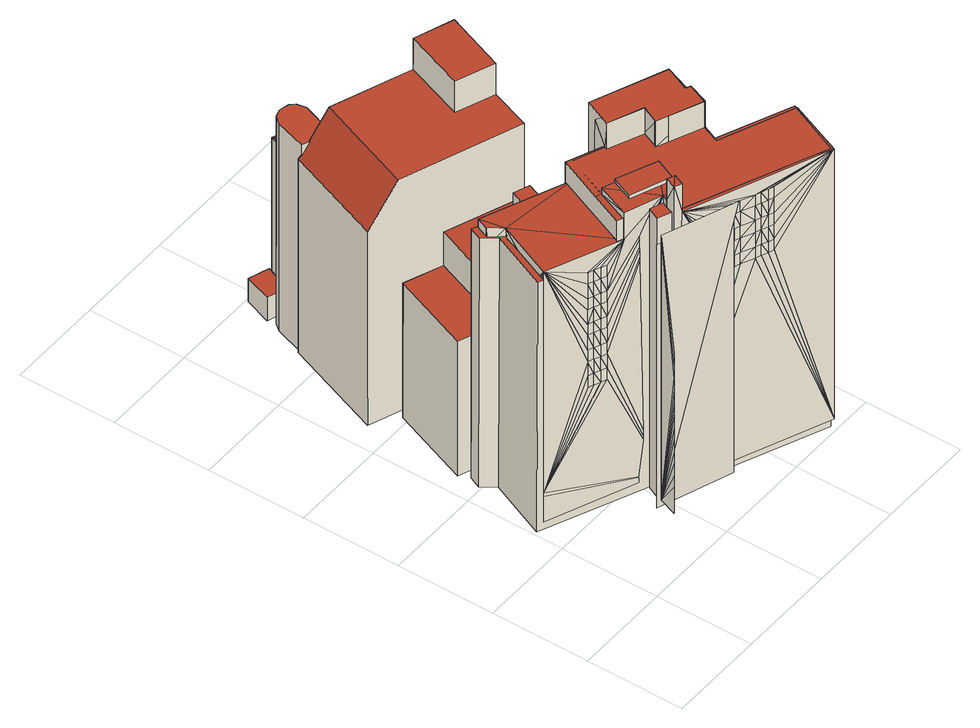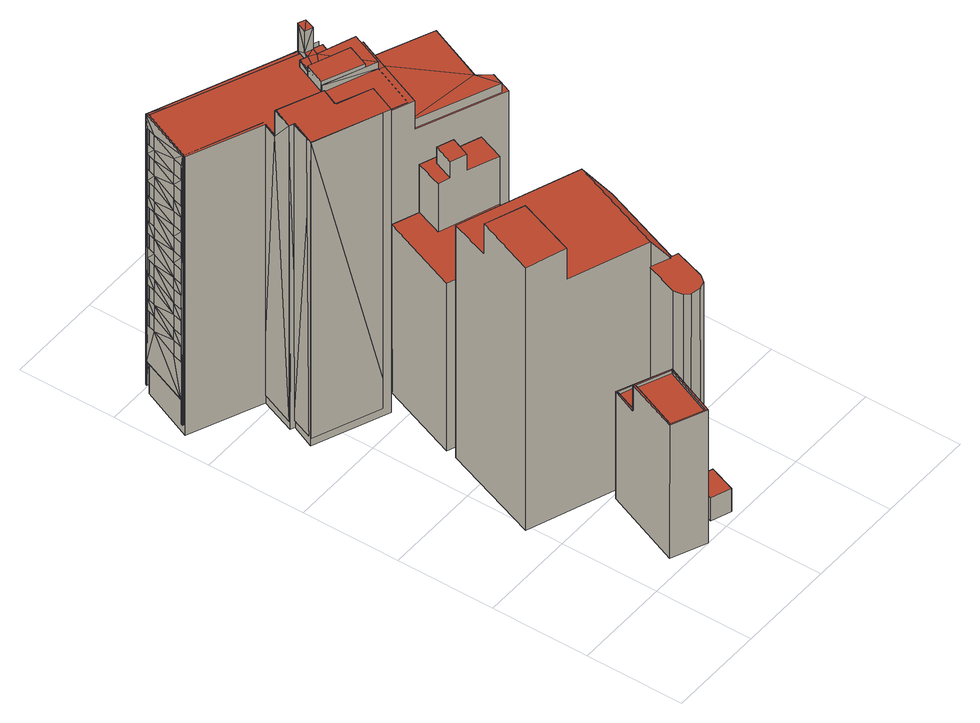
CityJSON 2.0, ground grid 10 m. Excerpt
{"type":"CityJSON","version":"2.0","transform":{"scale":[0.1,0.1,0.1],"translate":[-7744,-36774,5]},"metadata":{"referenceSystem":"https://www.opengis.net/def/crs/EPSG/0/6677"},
"CityObjects":{
"building1":{"type":"Building","attributes":{"class":9999,"usage":412,"measuredHeight":30.7,"storeysAboveGround":10,"storeysBelowGround":0,"prefecture":13,"city":13103,"footprintArea":61.78,"fireproofType":1001,"coverageRatio":80,"floorAreaRatio":700,"surveyYear":2021,"urbanPlanType":21,"areaClassificationType":22,"landUseType":211,"districts":"10","detailedUsage":"1320","floodRisk_description":10,"floodRisk_rank":1,"floodRisk_depth":0.3,"floodRisk_adminType":2,"floodRisk_scale":2,"meshCode":"53394509"},"geometry":[{"type":"MultiSurface","lod":"2","boundaries":[[[0,1,2]],[[2,1,3]],[[3,4,5]],[[5,4,6]],[[6,4,7]],[[7,4,8]],[[8,4,9]],[[9,4,10]],[[10,4,11]],[[11,4,12]],[[12,4,13]],[[13,4,14]],[[3,1,4]],[[1,15,4]],[[16,17,18,19]]],"semantics":{"surfaces":[{"type":"WallSurface"}],"values":[0,0,0,0,0,0,0,0,0,0,0,0,0,0,0]}}]},
"building2":{"type":"Building","attributes":{"class":9999,"usage":401,"measuredHeight":27.1,"storeysAboveGround":6,"storeysBelowGround":0,"prefecture":13,"city":13103,"footprintArea":126.91,"fireproofType":1001,"coverageRatio":80,"floorAreaRatio":700,"surveyYear":2021,"urbanPlanType":21,"areaClassificationType":22,"landUseType":212,"districts":"10","detailedUsage":"1210","floodRisk_description":10,"floodRisk_rank":1,"floodRisk_depth":0.16,"floodRisk_adminType":2,"floodRisk_scale":2,"meshCode":"53394509"},"geometry":[{"type":"Solid","lod":"2","boundaries":[[[[20,21,22,23]],[[24,25,26,27,28,29,30,31]],[[32,33,34,35]],[[36,37,38,39]],[[40,41,42,43,44,45]],[[25,42,41,26]],[[37,28,27,38]],[[39,30,29,36]],[[32,35,21,20]],[[35,34,45,44,22,21]],[[31,30,39,38,27,26,41,40]],[[20,23,43,42,25,24,33,32]],[[44,43,23,22]],[[33,24,31,40,45,34]],[[36,29,28,37]]]],"semantics":{"surfaces":[{"type":"GroundSurface"},{"type":"RoofSurface"},{"type":"WallSurface"}],"values":[[0,1,1,1,1,2,2,2,2,2,2,2,2,2,2]]}}]},
"building3":{"type":"Building","attributes":{"class":9999,"usage":401,"measuredHeight":35.5,"storeysAboveGround":10,"storeysBelowGround":0,"prefecture":13,"city":13103,"footprintArea":254.38,"fireproofType":1001,"coverageRatio":80,"floorAreaRatio":700,"surveyYear":2021,"urbanPlanType":21,"areaClassificationType":22,"landUseType":212,"districts":"10","detailedUsage":"1210","floodRisk_description":10,"floodRisk_rank":1,"floodRisk_depth":0.27,"floodRisk_adminType":2,"floodRisk_scale":2,"meshCode":"53394509"},"geometry":[{"type":"MultiSurface","lod":"2","boundaries":[[[46,47,48]],[[47,46,49]],[[49,46,50]],[[49,50,51]],[[49,51,52]],[[49,52,53]],[[49,53,54]],[[55,56,57]],[[56,55,58]],[[57,56,49]],[[57,59,60]],[[59,57,49]],[[60,59,61]],[[62,57,63]],[[57,62,64]],[[63,57,65]],[[65,57,60]],[[66,67,68]],[[67,66,69]],[[66,68,54]],[[54,68,49]],[[49,68,59]],[[49,56,70]],[[57,64,71]],[[50,46,72]],[[66,54,73]],[[74,75,76,77,78,79,80,81,82,83,84,85,86,87]],[[88,89,90]],[[90,89,91]],[[92,93,94]],[[94,93,95]],[[96,97,98]],[[96,98,99]],[[100,101,102]],[[102,101,103]],[[104,105,106]],[[104,106,107]],[[108,109,110]],[[109,108,111]],[[108,110,112]],[[113,111,114]],[[111,113,109]],[[114,111,112]],[[112,111,108]],[[115,113,114]],[[115,114,116]],[[117,118,119]],[[119,118,120]],[[121,122,123]],[[123,122,124]],[[116,125,115]],[[125,116,126]],[[115,125,127]],[[127,125,128]],[[129,125,130]],[[125,129,128]],[[115,127,131]],[[127,128,132]],[[130,125,133]],[[134,135,136]],[[136,135,104]],[[137,138,139]],[[139,138,140]],[[141,142,143]],[[141,143,144]],[[117,145,146]],[[117,146,147]],[[148,149,141]],[[148,141,150]],[[151,152,153]],[[152,151,154]],[[153,152,155]],[[155,152,156]],[[157,158,159]],[[157,159,160]],[[161,139,162]],[[161,162,163]],[[164,97,165]],[[165,97,166]],[[167,93,168]],[[168,93,169]],[[170,171,172]],[[172,171,173]],[[174,175,176]],[[176,175,177]],[[178,159,179]],[[179,159,180]],[[181,182,183]],[[181,183,184]],[[185,124,186]],[[186,124,187]],[[188,189,190,191,192,193,194,195]],[[196,197,198,199,200,201,202,203,204,205,206,207,208,209,210,211]],[[212,213,214,215,216,217]],[[218,219,220,221]],[[204,203,222,208,207]],[[223,224,225]],[[223,225,226]],[[227,228,229]],[[228,227,230]],[[228,231,229]],[[231,228,232]],[[229,231,233]],[[229,233,234]],[[235,236,237]],[[236,235,238]],[[235,237,239]],[[238,235,240]],[[193,241,242]],[[241,193,194]],[[242,241,243]],[[243,188,244]],[[188,243,241]],[[243,244,190]],[[245,246,247]],[[246,245,248]],[[245,247,249]],[[247,246,250]],[[249,247,251]],[[198,200,250]],[[200,198,252]],[[198,250,246]],[[250,200,253]],[[253,200,254]],[[254,200,255]],[[198,246,256]],[[248,257,258]],[[257,248,259]],[[248,258,260]],[[248,260,261]],[[260,258,262]],[[262,258,263]],[[262,263,264]],[[248,261,265]],[[248,265,266]],[[265,261,267]],[[265,267,268]],[[268,267,269]],[[248,266,270]],[[248,270,271]],[[270,266,272]],[[272,266,273]],[[272,273,274]],[[248,271,275]],[[248,275,276]],[[275,271,277]],[[277,271,278]],[[277,278,279]],[[248,276,47]],[[47,276,280]],[[280,276,281]],[[280,281,282]],[[282,281,283]],[[47,280,284]],[[47,284,285]],[[285,284,286]],[[285,286,287]],[[287,286,288]],[[47,285,289]],[[47,289,290]],[[290,289,291]],[[290,291,292]],[[292,291,293]],[[47,290,294]],[[47,294,109]],[[109,294,295]],[[109,295,296]],[[109,296,110]],[[110,296,297]],[[47,109,48]],[[298,259,299]],[[259,298,263]],[[269,262,264]],[[262,269,267]],[[300,268,301]],[[268,300,273]],[[278,274,302]],[[274,278,272]],[[281,279,303]],[[279,281,277]],[[286,283,288]],[[283,286,282]],[[293,287,304]],[[287,293,291]],[[299,248,245]],[[248,299,259]],[[305,245,306]],[[245,305,299]],[[306,245,307]],[[307,245,308]],[[306,307,298]],[[298,264,263]],[[264,298,307]],[[308,245,309]],[[309,245,310]],[[308,309,269]],[[269,309,301]],[[268,269,301]],[[310,245,311]],[[311,245,312]],[[310,311,274]],[[310,274,300]],[[274,273,300]],[[312,245,313]],[[313,245,314]],[[312,313,279]],[[312,279,302]],[[279,278,302]],[[314,245,67]],[[314,67,315]],[[314,315,303]],[[303,283,281]],[[283,303,315]],[[315,67,316]],[[316,67,317]],[[316,317,304]],[[287,288,304]],[[304,288,316]],[[317,67,318]],[[318,67,319]],[[318,319,320]],[[318,320,293]],[[292,293,320]],[[319,67,110]],[[319,110,297]],[[110,67,69]],[[296,292,320]],[[292,296,295]],[[321,92,322]],[[92,321,93]],[[93,321,323]],[[321,322,324]],[[321,324,323]],[[323,324,325]],[[326,97,164]],[[97,326,327]],[[326,164,328]],[[326,328,329]],[[326,329,327]],[[327,329,330]],[[331,332,333]],[[333,332,334]],[[335,336,170]],[[336,335,337]],[[335,170,338]],[[338,170,172]],[[339,340,169]],[[169,340,168]],[[341,342,147]],[[341,147,146]],[[138,343,140]],[[140,343,344]],[[247,232,251]],[[251,232,228]],[[345,346,347]],[[347,346,348]],[[349,178,350]],[[178,349,159]],[[159,349,351]],[[349,350,352]],[[349,352,351]],[[351,352,353]],[[154,57,71]],[[57,154,236]],[[255,236,254]],[[236,255,57]],[[354,236,154]],[[236,354,237]],[[354,154,151]],[[355,185,356]],[[185,355,124]],[[124,355,357]],[[355,356,358]],[[355,358,357]],[[357,358,359]],[[360,361,171]],[[361,360,362]],[[171,361,363]],[[171,363,173]],[[364,341,146]],[[341,364,365]],[[364,146,145]],[[150,366,367]],[[366,150,141]],[[368,367,366]],[[367,368,369]],[[370,371,143]],[[371,370,372]],[[370,143,142]],[[78,201,200,194,193,79]],[[373,374,375]],[[375,374,376]],[[74,87,208,222,213,212]],[[115,48,109]],[[48,115,46]],[[46,115,131]],[[115,109,113]],[[209,208,87,86]],[[227,59,68]],[[59,227,229]],[[227,68,223]],[[227,223,226]],[[219,206,205,220]],[[377,378,379]],[[379,378,380]],[[381,239,237]],[[239,381,382]],[[382,381,153]],[[381,237,354]],[[382,153,155]],[[381,354,151]],[[381,151,153]],[[101,383,103]],[[383,101,378]],[[378,101,384]],[[378,384,380]],[[385,149,148]],[[385,148,386]],[[351,160,159]],[[160,351,387]],[[387,351,353]],[[387,353,388]],[[193,192,80,79]],[[88,389,390]],[[389,88,90]],[[390,391,88]],[[391,390,392]],[[393,394,106]],[[394,393,395]],[[393,106,105]],[[396,397,398]],[[398,397,399]],[[400,140,344]],[[140,400,139]],[[139,400,401]],[[400,344,402]],[[400,402,401]],[[401,402,403]],[[244,188,198]],[[244,198,256]],[[404,405,179]],[[405,404,406]],[[404,179,180]],[[407,408,136]],[[136,408,134]],[[363,338,173]],[[173,338,172]],[[72,46,127]],[[127,46,131]],[[184,409,373]],[[409,184,183]],[[184,373,410]],[[410,373,375]],[[388,406,187]],[[406,388,353]],[[388,187,124]],[[187,406,382]],[[382,406,404]],[[382,404,180]],[[382,180,411]],[[382,411,412]],[[382,412,95]],[[413,411,180]],[[411,413,325]],[[413,180,159]],[[414,365,105]],[[365,414,415]],[[414,105,104]],[[105,365,239]],[[239,365,364]],[[145,235,239]],[[235,145,117]],[[145,239,364]],[[105,239,393]],[[382,95,416]],[[417,418,166]],[[418,417,403]],[[417,166,97]],[[369,372,419]],[[372,369,368]],[[419,372,382]],[[382,372,370]],[[382,370,142]],[[382,142,420]],[[382,420,421]],[[382,421,187]],[[420,422,359]],[[422,420,142]],[[422,142,141]],[[95,423,416]],[[423,95,93]],[[239,416,424]],[[416,239,382]],[[239,424,166]],[[239,166,418]],[[239,418,425]],[[239,425,137]],[[239,137,395]],[[239,395,393]],[[426,395,137]],[[395,426,427]],[[426,137,139]],[[416,423,330]],[[419,382,156]],[[156,382,155]],[[396,428,119]],[[428,396,398]],[[396,119,429]],[[429,119,120]],[[430,431,135]],[[431,430,432]],[[430,135,408]],[[408,135,134]],[[174,240,175]],[[240,174,433]],[[175,240,434]],[[434,240,235]],[[175,434,435]],[[175,435,436]],[[436,435,428]],[[436,437,89]],[[437,436,428]],[[89,437,438]],[[89,438,439]],[[439,440,181]],[[440,439,431]],[[434,235,441]],[[441,235,119]],[[441,119,442]],[[442,119,428]],[[442,428,435]],[[428,443,437]],[[443,428,135]],[[443,135,444]],[[444,135,431]],[[444,431,438]],[[431,445,440]],[[445,431,161]],[[445,161,446]],[[119,235,117]],[[88,436,89]],[[436,88,433]],[[184,439,181]],[[439,184,391]],[[171,410,447]],[[410,171,170]],[[171,447,448]],[[100,336,101]],[[336,100,449]],[[101,336,360]],[[101,360,450]],[[451,448,447]],[[448,451,452]],[[453,360,454]],[[360,453,450]],[[135,428,104]],[[104,428,414]],[[139,431,426]],[[431,139,161]],[[96,417,97]],[[417,96,451]],[[93,453,423]],[[453,93,167]],[[158,455,159]],[[455,158,384]],[[159,455,413]],[[122,456,124]],[[456,122,384]],[[124,456,388]],[[149,422,141]],[[422,149,457]],[[88,240,433]],[[240,88,391]],[[449,458,384]],[[458,449,100]],[[449,385,419]],[[385,449,149]],[[240,184,410]],[[184,240,391]],[[240,410,170]],[[240,170,336]],[[240,336,449]],[[149,449,457]],[[457,449,122]],[[459,384,101]],[[384,459,455]],[[459,101,450]],[[181,440,460]],[[181,460,447]],[[447,460,451]],[[171,448,454]],[[171,454,360]],[[449,384,122]],[[456,384,158]],[[452,451,96]],[[452,96,461]],[[453,461,96]],[[461,453,454]],[[462,453,167]],[[453,462,450]],[[462,167,463]],[[463,167,455]],[[455,459,463]],[[419,385,369]],[[446,161,451]],[[431,439,438]],[[451,460,446]],[[449,419,464]],[[464,419,156]],[[465,61,464]],[[61,465,60]],[[152,466,156]],[[466,152,64]],[[156,466,467]],[[156,467,468]],[[156,468,465]],[[468,467,65]],[[156,465,464]],[[65,467,63]],[[466,64,62]],[[64,152,71]],[[71,152,154]],[[242,243,56]],[[242,56,58]],[[469,66,126]],[[66,469,69]],[[469,126,116]],[[469,116,114]],[[469,114,112]],[[69,469,110]],[[110,469,112]],[[231,232,250]],[[250,232,247]],[[456,158,157]],[[456,157,470]],[[243,190,56]],[[56,190,70]],[[471,472,177]],[[177,472,176]],[[473,429,118]],[[118,429,120]],[[474,475,476]],[[476,475,477]],[[439,478,89]],[[478,439,479]],[[89,478,480]],[[89,480,91]],[[425,343,138]],[[343,425,418]],[[425,138,137]],[[227,226,230]],[[230,226,225]],[[218,207,206,219]],[[383,481,103]],[[103,481,102]],[[194,200,199,195]],[[217,216,76,75]],[[482,483,484]],[[484,483,485]],[[486,487,488]],[[487,486,249]],[[486,488,489]],[[490,491,492]],[[491,490,493]],[[494,495,496]],[[495,494,497]],[[497,494,498]],[[499,500,501]],[[500,499,502]],[[249,68,503]],[[68,249,223]],[[503,68,504]],[[223,249,224]],[[249,503,491]],[[249,493,487]],[[493,249,491]],[[504,68,505]],[[505,68,506]],[[504,505,492]],[[492,500,502]],[[500,492,505]],[[492,502,490]],[[490,502,496]],[[506,68,507]],[[507,68,67]],[[506,507,508]],[[501,508,509]],[[508,501,506]],[[507,67,510]],[[510,67,511]],[[510,511,512]],[[513,514,515]],[[514,513,516]],[[511,67,517]],[[517,67,245]],[[245,518,517]],[[518,245,519]],[[513,508,512]],[[508,513,509]],[[520,498,521]],[[498,520,497]],[[520,521,522]],[[522,521,515]],[[516,513,512]],[[516,512,511]],[[249,523,524]],[[523,249,486]],[[249,524,525]],[[249,525,526]],[[525,524,495]],[[495,524,489]],[[495,489,488]],[[495,488,496]],[[496,488,490]],[[249,526,527]],[[249,527,245]],[[527,526,497]],[[527,497,520]],[[498,494,499]],[[498,499,509]],[[245,527,528]],[[245,528,529]],[[529,528,530]],[[530,528,522]],[[245,529,531]],[[245,531,532]],[[245,532,533]],[[245,533,519]],[[522,515,530]],[[515,521,513]],[[514,516,518]],[[514,518,519]],[[532,515,533]],[[515,532,530]],[[509,499,501]],[[472,174,176]],[[174,472,474]],[[174,474,433]],[[433,474,476]],[[216,215,77,76]],[[534,97,327]],[[97,534,98]],[[534,327,332]],[[332,327,330]],[[332,330,334]],[[334,330,423]],[[196,211,84,83]],[[188,198,197,189]],[[253,238,234]],[[238,253,236]],[[236,253,254]],[[253,234,233]],[[407,104,535]],[[104,407,136]],[[407,535,536]],[[536,535,427]],[[536,427,537]],[[537,427,426]],[[81,191,190,82]],[[538,117,147]],[[117,538,539]],[[538,147,342]],[[538,342,540]],[[538,540,539]],[[539,540,415]],[[96,541,331]],[[541,96,99]],[[96,331,453]],[[453,331,333]],[[542,409,182]],[[182,409,183]],[[80,192,191,81]],[[195,199,198,188]],[[390,478,392]],[[392,478,479]],[[230,224,249]],[[224,230,225]],[[230,249,251]],[[230,251,228]],[[424,543,165]],[[543,424,416]],[[424,165,166]],[[421,544,186]],[[544,421,420]],[[421,186,187]],[[475,436,477]],[[436,475,175]],[[175,475,471]],[[175,471,177]],[[94,545,92]],[[92,545,322]],[[394,546,106]],[[106,546,107]],[[123,357,547]],[[357,123,124]],[[547,357,359]],[[547,359,422]],[[215,214,202,201,78,77]],[[447,374,181]],[[374,447,376]],[[181,374,542]],[[181,542,182]],[[73,125,66]],[[66,125,126]],[[412,545,94]],[[545,412,411]],[[412,94,95]],[[548,139,401]],[[139,548,162]],[[403,348,346]],[[348,403,417]],[[403,346,401]],[[401,346,548]],[[549,107,546]],[[107,549,104]],[[104,549,535]],[[549,546,550]],[[549,550,535]],[[535,550,427]],[[256,70,190]],[[70,256,49]],[[49,256,246]],[[256,190,244]],[[49,246,47]],[[47,246,248]],[[165,543,164]],[[164,543,328]],[[457,122,121]],[[457,121,551]],[[339,93,323]],[[93,339,169]],[[325,485,483]],[[485,325,413]],[[339,323,483]],[[483,323,325]],[[197,196,83,82,190,189]],[[127,132,72]],[[72,132,50]],[[143,371,144]],[[144,371,552]],[[482,455,167]],[[455,482,484]],[[482,167,340]],[[340,167,168]],[[241,252,188]],[[188,252,198]],[[544,356,186]],[[186,356,185]],[[179,405,178]],[[178,405,350]],[[193,242,55]],[[55,242,58]],[[553,161,163]],[[161,553,345]],[[161,345,451]],[[451,345,347]],[[211,210,85,84]],[[335,361,337]],[[337,361,362]],[[220,205,204,221]],[[202,214,213,222,203]],[[241,194,200]],[[241,200,252]],[[210,209,86,85]],[[548,553,162]],[[162,553,163]],[[212,217,75,74]],[[415,399,397]],[[399,415,414]],[[415,397,539]],[[539,397,473]],[[539,473,117]],[[117,473,118]],[[554,238,555]],[[238,554,556]],[[555,238,557]],[[557,238,558]],[[555,557,559]],[[560,559,557]],[[559,560,561]],[[561,562,563]],[[562,561,560]],[[564,563,562]],[[563,564,565]],[[565,566,567]],[[566,565,564]],[[558,238,240]],[[558,240,568]],[[569,240,570]],[[240,569,568]],[[449,571,240]],[[571,449,572]],[[572,449,573]],[[573,449,574]],[[575,556,559]],[[556,575,238]],[[575,559,561]],[[576,577,563]],[[577,576,229]],[[576,563,565]],[[578,579,567]],[[579,578,229]],[[578,567,580]],[[580,567,581]],[[582,583,584]],[[583,582,59]],[[582,584,585]],[[585,584,586]],[[581,567,566]],[[562,560,568]],[[580,581,587]],[[562,568,569]],[[588,564,570]],[[564,588,566]],[[588,570,240]],[[587,581,589]],[[587,589,590]],[[590,589,240]],[[591,586,571]],[[586,591,585]],[[591,571,572]],[[240,571,590]],[[59,592,449]],[[592,59,582]],[[583,59,229]],[[229,578,583]],[[229,576,579]],[[575,229,238]],[[229,575,577]],[[464,59,449]],[[59,464,61]],[[574,593,591]],[[593,574,449]],[[591,593,585]],[[584,587,586]],[[587,584,580]],[[449,592,593]],[[238,229,234]],[[240,589,588]],[[430,536,432]],[[432,536,537]],[[100,481,377]],[[481,100,102]],[[100,377,458]],[[458,377,379]],[[534,541,98]],[[98,541,99]],[[233,231,253]],[[253,231,250]],[[221,204,207,218]],[[594,144,552]],[[144,594,141]],[[141,594,366]],[[594,552,595]],[[594,595,366]],[[366,595,368]],[[125,73,133]],[[133,73,54]],[[255,55,57]],[[55,255,193]],[[193,255,194]],[[194,255,200]],[[480,389,91]],[[91,389,90]],[[384,458,380]],[[380,458,379]],[[545,411,322]],[[322,411,324]],[[324,411,325]],[[543,416,328]],[[328,416,329]],[[329,416,330]],[[341,365,540]],[[341,540,342]],[[540,365,415]],[[537,426,431]],[[537,431,432]],[[456,470,388]],[[388,470,387]],[[477,436,476]],[[476,436,433]],[[413,455,485]],[[485,455,484]],[[422,457,551]],[[422,551,547]],[[362,360,337]],[[337,360,336]],[[334,423,333]],[[333,423,453]],[[405,406,350]],[[350,406,352]],[[352,406,353]],[[544,420,356]],[[356,420,358]],[[358,420,359]],[[375,376,410]],[[410,376,447]],[[550,395,427]],[[394,395,546]],[[546,395,550]],[[371,372,552]],[[552,372,595]],[[595,372,368]],[[428,398,414]],[[414,398,399]],[[417,451,348]],[[348,451,347]],[[343,418,344]],[[344,418,402]],[[402,418,403]],[[479,439,392]],[[392,439,391]],[[385,386,367]],[[385,367,369]]],"semantics":{"surfaces":[{"type":"GroundSurface"},{"type":"OuterCeilingSurface"},{"type":"RoofSurface"},{"type":"WallSurface"},{"type":"OuterFloorSurface"}],"values":[0,0,0,0,0,0,0,0,0,0,0,0,0,0,0,0,0,0,0,0,0,0,0,0,0,0,0,1,1,1,1,1,1,1,1,1,1,1,1,1,1,1,1,1,1,1,1,1,1,1,1,1,1,1,1,1,1,1,1,1,1,1,1,1,1,1,1,1,1,1,1,1,1,1,1,1,1,1,1,1,1,1,1,1,1,1,1,1,1,1,1,2,2,2,2,2,2,2,2,2,2,2,2,2,2,2,2,2,2,2,2,2,2,2,2,2,2,2,2,2,2,2,2,2,2,2,3,3,3,3,3,3,3,3,3,3,3,3,3,3,3,3,3,3,3,3,3,3,3,3,3,3,3,3,3,3,3,3,3,3,3,3,3,3,3,3,3,3,3,3,3,3,3,3,3,3,3,3,3,3,3,3,3,3,3,3,3,3,3,3,3,3,3,3,3,3,3,3,3,3,3,3,3,3,3,3,3,3,3,3,3,3,3,3,3,3,3,3,3,3,3,3,3,3,3,3,3,3,3,3,3,3,3,3,3,3,3,3,3,3,3,3,3,3,3,3,3,3,3,3,3,3,3,3,3,3,3,3,3,3,3,3,3,3,3,3,3,3,3,3,3,3,3,3,3,3,3,3,3,3,3,3,3,3,3,3,3,3,3,3,3,3,3,3,3,3,3,3,3,3,3,3,3,3,3,3,3,3,3,3,3,3,3,3,3,3,3,3,3,3,3,3,3,3,3,3,3,3,3,3,3,3,3,3,3,3,3,3,3,3,3,3,3,3,3,3,3,3,3,3,3,3,3,3,3,3,3,3,3,3,3,3,3,3,3,3,3,3,3,3,3,3,3,3,3,3,3,3,3,3,3,3,3,3,3,3,3,3,3,3,3,3,3,3,3,3,3,3,3,3,3,3,3,3,3,3,3,3,3,3,3,3,3,3,3,3,3,3,3,3,3,3,3,3,3,3,3,3,3,3,3,3,3,3,3,3,3,3,3,3,3,3,3,3,3,3,3,3,3,3,3,3,3,3,3,3,3,3,3,3,3,3,3,3,3,3,3,3,3,3,3,3,3,3,3,3,3,3,3,3,3,3,3,3,3,3,3,3,3,3,3,3,3,3,3,3,3,3,3,3,3,3,3,3,3,3,3,3,3,3,3,3,3,3,3,3,3,3,3,3,3,3,3,3,3,3,3,3,3,3,3,3,3,3,3,3,3,3,3,3,3,3,3,3,3,3,3,3,3,3,3,3,3,3,3,3,3,3,3,3,3,3,3,3,3,3,3,3,3,3,3,3,3,3,3,3,3,3,3,3,3,3,3,3,3,3,3,3,3,3,3,3,3,3,3,3,3,3,3,3,3,3,3,3,3,3,3,3,3,3,3,3,3,3,3,3,3,3,3,3,3,3,3,3,3,3,3,3,3,3,3,3,3,3,3,3,3,3,3,3,3,3,3,3,3,3,3,3,3,3,3,3,3,3,3,3,3,3,3,3,3,3,3,3,3,3,3,3,3,3,3,3,3,3,3,3,3,3,3,3,3,3,3,3,3,3,3,3,3,3,3,3,3,3,3,3,3,3,3,3,3,3,3,3,3,3,3,3,3,3,3,3,3,3,3,3,3,3,3,3,3,3,3,3,3,3,3,3,3,3,3,3,3,3,3,3,3,3,3,3,3,3,3,3,3,3,3,3,3,3,3,3,3,3,3,3,3,3,3,3,3,3,3,3,3,3,3,3,3,3,3,3,3,3,3,3,3,3,3,3,3,3,3,3,3,3,3,3,3,3,3,3,3,3,3,3,3,3,3,3,3,3,3,3,3,3,3,3,3,3,3,3,3,3,3,3,3,3,3,3,3,3,3,3,3,3,3,3,3,3,3,3,3,3,3,3,3,3,3,3,3,3,3,3,3,3,3,3,3,3,3,3,3,3,3,3,3,3,3,3,3,3,3,3,4,4,4,4,4,4,4,4,4,4,4,4,4,4,4,4,4,4,4,4,4,4,4,4,4,4,4,4,4,4,4,4,4,4,4,4,4,4,4,4,4,4,4,4,4,4,4,4,4,4]}}]},
"building4":{"type":"Building","attributes":{"class":9999,"usage":401,"measuredHeight":30.7,"storeysAboveGround":8,"storeysBelowGround":0,"prefecture":13,"city":13103,"footprintArea":182.66,"fireproofType":1001,"coverageRatio":80,"floorAreaRatio":700,"surveyYear":2021,"urbanPlanType":21,"areaClassificationType":22,"landUseType":212,"districts":"10","detailedUsage":"1210","floodRisk_description":10,"floodRisk_rank":1,"floodRisk_depth":0.02,"floodRisk_adminType":2,"floodRisk_scale":2,"meshCode":"53394509"},"geometry":[{"type":"Solid","lod":"2","boundaries":[[[[596,597,598,599,600,601,602,603,604,605,606,607]],[[608,609,610,611]],[[612,613,614,615,616,617,618,619,620,621,622]],[[623,624,625,626,627,628]],[[623,628,612,622,629,630,631,632]],[[601,630,629,621,620,602]],[[617,616,606,605]],[[628,627,610,609,597,596,614,613]],[[632,631,600,599]],[[616,615,607,606]],[[619,618,604,603]],[[618,617,605,604]],[[611,626,625,608]],[[628,613,612]],[[631,630,601,600]],[[610,627,626,611]],[[621,629,622]],[[624,623,632,599,598]],[[597,609,608,625,624,598]],[[620,619,603,602]],[[615,614,596,607]]]],"semantics":{"surfaces":[{"type":"GroundSurface"},{"type":"RoofSurface"},{"type":"WallSurface"}],"values":[[0,1,1,1,1,2,2,2,2,2,2,2,2,2,2,2,2,2,2,2,2]]}}]},
"building5":{"type":"Building","attributes":{"class":3003,"usage":401,"measuredHeight":-9999,"storeysAboveGround":9999,"storeysBelowGround":0,"prefecture":13,"city":13103,"footprintArea":6.48,"fireproofType":1011,"coverageRatio":80,"floorAreaRatio":700,"surveyYear":2021,"urbanPlanType":21,"areaClassificationType":22,"landUseType":212,"districts":"10","detailedUsage":"1210","floodRisk_description":10,"floodRisk_rank":1,"floodRisk_depth":0.06,"floodRisk_adminType":2,"floodRisk_scale":2,"meshCode":"53394509"},"geometry":[{"type":"Solid","lod":"2","boundaries":[[[[633,634,635,636]],[[637,638,639,640]],[[636,635,640,639]],[[635,634,637,640]],[[633,636,639,638]],[[634,633,638,637]]]],"semantics":{"surfaces":[{"type":"GroundSurface"},{"type":"RoofSurface"},{"type":"WallSurface"}],"values":[[0,1,2,2,2,2]]}}]},
"building6":{"type":"Building","attributes":{"class":3002,"usage":413,"measuredHeight":15.2,"storeysAboveGround":5,"storeysBelowGround":0,"prefecture":13,"city":13103,"footprintArea":33.54,"fireproofType":1001,"coverageRatio":80,"floorAreaRatio":700,"surveyYear":2021,"urbanPlanType":21,"areaClassificationType":22,"landUseType":211,"districts":"10","detailedUsage":"1230","floodRisk_description":10,"floodRisk_rank":1,"floodRisk_depth":0.06,"floodRisk_adminType":2,"floodRisk_scale":2,"meshCode":"53394509"},"geometry":[{"type":"Solid","lod":"2","boundaries":[[[[641,642,643,644]],[[645,646,647,648]],[[649,650,651,652]],[[652,651,646,645]],[[653,654,655,656]],[[648,647,650,649]],[[657,658,659,660]],[[661,662,663,664]],[[665,666,657,660,667,668,669]],[[651,656,655,646]],[[650,653,656,651]],[[669,648,649,644,643,665]],[[667,662,661,668]],[[647,654,653,650]],[[641,652,645,658,657,666,642]],[[659,664,663,660]],[[641,644,649,652]],[[646,655,654,647]],[[643,642,666,665]],[[660,663,662,667]],[[645,648,669,668,661,664,659,658]]]],"semantics":{"surfaces":[{"type":"GroundSurface"},{"type":"RoofSurface"},{"type":"WallSurface"}],"values":[[0,1,1,1,1,1,1,1,1,2,2,2,2,2,2,2,2,2,2,2,2]]}}]}
},
"vertices":[
[85,44,199],[92,63,321],[85,44,186],[85,44,170],[92,63,12],[85,44,157],[85,44,142],[85,44,129],[85,44,113],[85,44,100],[85,44,84],[85,44,71],[85,44,56],[85,44,43],[85,44,12],[165,35,321],[88,65,312],[162,38,312],[162,38,5],[88,65,5],
[16,222,9],[47,303,9],[170,256,9],[139,175,9],[54,207,261],[113,185,261],[123,212,261],[111,216,261],[103,196,261],[87,202,261],[95,222,261],[64,234,261],[16,222,166],[54,207,166],[85,288,166],[47,303,166],[87,202,280],[103,196,280],[111,216,280],[95,222,280],[64,234,205],[123,212,205],[113,185,205],[139,175,205],[170,256,205],[85,288,205],
[274,60,14],[282,59,14],[281,57,14],[208,90,14],[264,56,14],[257,40,14],[253,30,14],[250,22,14],[249,19,14],[156,187,14],[220,131,14],[145,162,14],[230,157,14],[119,81,14],[20,152,14],[9,126,14],[37,194,14],[34,185,14],[38,195,14],[31,179,14],[252,8,14],[259,3,14],[112,64,14],[260,5,14],[224,129,14],[42,205,14],[271,53,14],[256,16,14],[4,130,4],[29,189,5],[19,202,5],[24,214,5],[146,163,5],[156,187,5],[230,156,5],[219,132,5],[224,130,5],[209,93,4],[282,62,4],[258,6,4],[100,73,4],[106,86,4],[12,134,254],[14,138,254],[17,132,254],[18,136,254],[39,198,162],[34,185,162],[28,203,162],[25,197,162],[32,181,193],[34,185,193],[38,184,193],[36,179,193],[12,134,162],[14,138,162],[17,132,162],[18,136,162],[34,185,254],[25,197,254],[28,203,254],[39,198,254],[271,33,42],[281,57,42],[260,5,42],[270,33,42],[259,5,42],[279,58,42],[258,6,42],[277,59,39],[256,7,39],[34,185,285],[38,184,285],[32,181,285],[36,179,285],[36,179,101],[32,181,101],[38,184,101],[34,185,101],[256,16,39],[252,8,39],[271,53,39],[257,40,39],[253,30,39],[250,22,39],[274,60,39],[264,56,39],[249,19,39],[36,179,254],[32,181,254],[38,184,254],[25,197,224],[28,203,224],[34,185,224],[39,198,224],[34,185,71],[25,197,71],[28,203,71],[39,198,71],[25,197,285],[28,203,285],[39,198,285],[36,179,71],[32,181,71],[38,184,71],[29,210,44],[38,195,44],[25,201,44],[42,205,44],[24,198,44],[34,185,44],[36,179,132],[32,181,132],[34,185,132],[38,184,132],[32,181,224],[38,184,224],[36,179,224],[39,198,193],[28,203,193],[25,197,193],[32,181,162],[36,179,162],[38,184,162],[12,134,193],[14,138,193],[17,132,193],[18,136,193],[12,134,285],[14,138,285],[17,132,285],[18,136,285],[39,198,132],[28,203,132],[25,197,132],[14,138,224],[18,136,224],[17,132,224],[12,134,224],[39,198,101],[28,203,101],[25,197,101],[171,127,359],[215,108,359],[224,129,359],[219,131,359],[230,156,359],[156,187,359],[144,159,359],[179,144,359],[209,93,329],[215,108,329],[171,127,329],[179,144,329],[144,159,329],[146,163,329],[110,178,329],[91,132,329],[108,124,329],[148,107,329],[139,86,329],[99,102,329],[106,86,329],[100,73,329],[258,6,329],[282,62,329],[4,129,296],[77,99,296],[110,178,296],[24,214,296],[19,201,296],[29,188,296],[99,102,341],[139,86,341],[148,107,341],[108,124,341],[77,99,329],[112,64,362],[119,61,362],[124,72,362],[116,75,362],[116,75,337],[126,77,337],[119,81,337],[124,72,337],[148,108,337],[134,74,337],[96,129,337],[82,95,337],[34,185,306],[115,174,306],[29,210,306],[82,95,306],[24,198,306],[9,126,306],[179,145,359],[230,157,359],[220,131,359],[216,108,359],[259,3,329],[208,90,329],[134,74,329],[282,59,329],[119,61,329],[148,108,329],[126,77,329],[179,145,329],[96,129,329],[115,174,329],[145,162,329],[216,108,329],[281,57,316],[281,57,298],[278,47,316],[281,57,286],[281,57,268],[278,47,286],[278,47,298],[264,16,286],[281,57,255],[281,57,238],[278,47,268],[278,47,255],[264,16,268],[281,57,225],[281,57,208],[278,47,225],[278,47,238],[264,16,225],[281,57,194],[281,57,177],[278,47,194],[278,47,208],[264,16,194],[281,57,164],[278,47,177],[278,47,164],[264,16,164],[281,57,147],[281,57,134],[278,47,147],[278,47,134],[264,16,147],[281,57,117],[281,57,104],[278,47,117],[278,47,104],[264,16,117],[281,57,86],[278,47,86],[264,16,86],[261,6,86],[264,16,298],[264,16,316],[264,16,238],[264,16,255],[264,16,208],[264,16,177],[264,16,134],[261,6,316],[261,6,298],[261,6,286],[261,6,268],[261,6,255],[261,6,238],[261,6,225],[261,6,208],[261,6,194],[261,6,177],[261,6,164],[261,6,147],[261,6,134],[261,6,117],[261,6,104],[264,16,104],[34,186,151],[39,198,145],[34,185,151],[34,186,145],[34,185,145],[34,186,182],[34,185,182],[39,198,176],[34,186,176],[34,185,176],[36,179,179],[38,184,179],[36,179,171],[38,184,171],[17,132,179],[12,134,171],[17,132,171],[17,132,192],[38,184,161],[36,179,161],[28,203,268],[39,198,268],[28,203,207],[39,198,207],[36,179,210],[38,184,210],[36,179,202],[38,184,202],[34,186,121],[39,198,115],[34,185,121],[34,186,115],[34,185,115],[29,210,56],[34,186,90],[39,198,84],[34,185,90],[34,186,84],[34,185,84],[14,138,171],[18,136,179],[18,136,171],[18,136,192],[25,197,274],[25,197,268],[34,185,60],[38,184,49],[34,185,54],[34,185,49],[25,197,60],[28,203,54],[25,197,54],[17,132,210],[18,136,210],[17,132,202],[18,136,202],[17,132,149],[18,136,149],[17,132,141],[18,136,141],[25,201,56],[24,198,48],[18,136,161],[14,138,141],[32,181,49],[36,179,49],[38,184,110],[34,185,110],[17,132,253],[17,132,241],[12,134,233],[17,132,233],[25,197,243],[28,203,237],[25,197,237],[36,179,271],[38,184,271],[36,179,263],[38,184,263],[34,186,213],[34,185,213],[34,186,207],[34,185,207],[25,197,121],[28,203,115],[25,197,115],[38,184,253],[36,179,253],[17,132,223],[12,134,202],[25,197,145],[25,197,151],[34,185,141],[34,185,263],[34,185,268],[25,197,176],[34,185,202],[25,197,207],[34,185,48],[25,197,84],[25,197,90],[34,185,80],[34,185,171],[25,197,182],[25,197,213],[34,185,233],[34,185,237],[32,181,263],[36,179,284],[36,179,241],[32,181,233],[36,179,233],[12,134,263],[15,140,284],[15,140,271],[14,138,263],[15,140,253],[15,140,241],[14,138,233],[15,140,223],[31,180,284],[31,180,271],[31,180,253],[31,180,241],[31,180,223],[31,180,210],[14,138,202],[15,140,192],[9,126,48],[15,140,161],[32,181,202],[31,180,192],[32,181,171],[15,140,179],[32,181,141],[32,181,110],[32,181,80],[12,134,141],[15,140,149],[15,140,210],[31,180,179],[31,180,161],[31,180,149],[9,126,44],[20,152,37],[37,194,37],[34,185,37],[31,179,37],[259,5,37],[36,179,110],[18,136,284],[17,132,284],[38,184,284],[17,132,271],[18,136,271],[17,132,263],[18,136,263],[18,136,241],[18,136,233],[18,136,253],[17,132,161],[36,179,149],[38,184,149],[36,179,141],[38,184,141],[155,46,301],[155,46,284],[161,44,284],[161,44,301],[161,44,270],[155,46,253],[161,44,253],[155,46,270],[173,39,284],[167,41,301],[167,41,284],[173,39,301],[186,33,284],[173,39,270],[167,41,253],[173,39,253],[167,41,270],[155,46,240],[161,44,240],[167,41,240],[173,39,240],[186,33,240],[186,33,253],[186,33,270],[192,31,240],[198,28,240],[192,31,253],[192,31,270],[198,28,270],[198,28,284],[198,28,253],[204,26,240],[204,26,253],[204,26,270],[186,33,301],[192,31,284],[192,31,301],[155,46,314],[161,44,314],[167,41,314],[173,39,314],[186,33,314],[192,31,314],[198,28,314],[198,28,301],[204,26,314],[204,26,301],[204,26,284],[38,184,192],[34,185,243],[38,184,241],[38,184,233],[34,186,274],[34,185,274],[34,186,268],[36,179,192],[18,136,223],[28,203,176],[28,203,84],[28,203,145],[39,198,237],[38,184,80],[38,184,223],[34,186,243],[34,186,237],[36,179,80],[39,198,54],[36,179,223],[67,102,284],[61,104,284],[67,102,271],[55,107,284],[49,109,284],[61,104,271],[55,107,271],[61,104,254],[55,107,254],[61,104,241],[55,107,241],[61,104,224],[55,107,224],[61,104,211],[49,109,271],[49,109,254],[49,109,241],[49,109,180],[49,109,164],[49,109,150],[55,107,150],[67,102,254],[67,102,224],[67,102,241],[67,102,194],[67,102,211],[61,104,194],[55,107,211],[67,102,164],[67,102,180],[61,104,180],[61,104,164],[55,107,180],[55,107,194],[49,109,224],[49,109,211],[49,109,194],[55,107,164],[67,102,150],[61,104,150],[34,186,60],[34,186,54],
[90,412,8],[209,368,8],[171,266,8],[22,322,8],[60,423,8],[62,422,8],[72,452,8],[78,460,8],[86,463,8],[96,460,8],[100,455,8],[102,445,8],[186,307,315],[209,368,315],[169,382,315],[147,322,315],[70,419,250],[89,412,250],[90,412,250],[102,445,250],[100,455,250],[96,460,250],[86,462,250],[78,460,250],[72,452,250],[62,421,250],[70,418,250],[51,311,279],[171,266,279],[186,307,279],[147,322,279],[169,382,279],[89,412,279],[62,421,237],[62,422,237],[60,423,234],[22,322,234],
[106,488,8],[96,461,8],[76,468,8],[86,495,8],[96,461,35],[106,488,35],[86,495,35],[76,468,35],
[164,487,8],[131,406,8],[96,421,8],[129,502,8],[142,432,163],[141,434,163],[108,448,163],[106,447,163],[129,502,163],[130,500,163],[162,486,163],[164,487,163],[130,500,160],[108,448,160],[141,434,160],[162,486,160],[132,408,133],[142,432,133],[141,433,133],[131,408,133],[108,446,130],[98,421,130],[131,408,130],[141,433,130],[96,421,133],[131,406,133],[98,421,133],[108,446,133],[106,447,133]
]}
